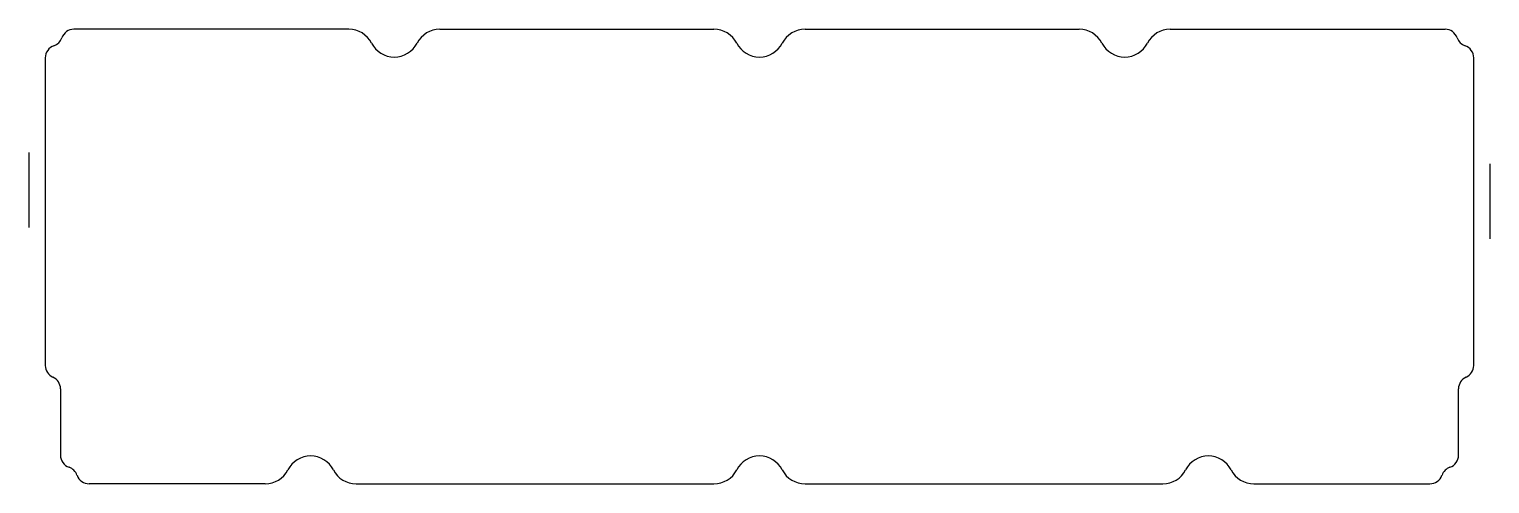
# Model space of a CAD drawing. Header units: millimetres. Extents: x -10 to 219, y -64 to 7.
import ezdxf

# ---------------------------------------------------------------- set-up
doc = ezdxf.new("R2010")
doc.units = ezdxf.units.MM

msp = doc.modelspace()

# ---------------------------------------------------------------- linework, layer by layer
at = {"color": 0}
for p, q in [((40.5, 7), (-2.52, 7)), ((-7, 2.52), (-7, -7.53)), ((-7, -7.53), (-7, -30.57)), ((-7, -30.57), (-7, -45.62)), ((-4.62, -49.28), (-4.62, -59.66)), ((41.65, -64.14), (97.65, -64.14))]:
    msp.add_line(p, q, dxfattribs=at)
for p, q in [((54.75, 7), (97.65, 7)), ((111.9, 7), (154.8, 7)), ((169.05, 7), (212.07, 7)), ((-9.52, -24.02), (-9.52, -12.29)), ((219.07, -14.08), (219.07, -25.81)), ((27.41, -64.14), (-0.14, -64.14)), ((111.9, -64.14), (167.9, -64.14)), ((182.15, -64.14), (209.69, -64.14))]:
    msp.add_line(p, q)
at = {"linetype": 'Continuous'}
for p, q in [((216.55, -7.53), (216.55, 2.52)), ((216.55, -30.57), (216.55, -7.53)), ((216.55, -45.62), (216.55, -30.57)), ((214.17, -59.66), (214.17, -49.28))]:
    msp.add_line(p, q, dxfattribs=at)
for centre, radius, start, end in [((-2.52, 5), 2, 90, 161.0022), ((40.5, 3), 4, 27.0854, 90), ((54.75, 3), 4, 90, 152.9146), ((97.65, 3), 4, 27.0854, 90), ((111.9, 3), 4, 90, 152.9146), ((154.8, 3), 4, 27.0854, 90), ((169.05, 3), 4, 90, 152.9146), ((212.07, 5), 2, 18.9978, 90), ((-6.31, 6.31), 2, 288.9978, 341.0022), ((47.62, 6.65), 4, 207.0854, 332.9146), ((104.77, 6.65), 4, 207.0854, 332.9146), ((161.93, 6.65), 4, 207.0854, 332.9146), ((215.86, 6.31), 2, 198.9978, 251.0022), ((-5, 2.52), 2, 108.9978, 180), ((214.55, 2.52), 2, 0, 71.0022), ((-2.62, -59.66), 2, 180, 251.0022), ((-3.93, -63.44), 2, 18.9978, 71.0022), ((34.53, -63.78), 4, 27.0854, 152.9146), ((104.77, -63.78), 4, 27.0854, 152.9146), ((175.02, -63.78), 4, 27.0854, 152.9146), ((213.48, -63.44), 2, 108.9978, 161.0022), ((212.17, -59.66), 2, 288.9978, 0), ((-0.14, -62.14), 2, 198.9978, 270), ((27.41, -60.14), 4, 270, 332.9146), ((41.65, -60.14), 4, 207.0854, 270), ((97.65, -60.14), 4, 270, 332.9146), ((111.9, -60.14), 4, 207.0854, 270), ((167.9, -60.14), 4, 270, 332.9146), ((182.15, -60.14), 4, 207.0854, 270), ((209.69, -62.14), 2, 270, 341.0022)]:
    msp.add_arc(centre, radius, start, end)
at = {"color": 0}
for centre, start, end in [((-5, -45.62), 180, 246.1208), ((-6.62, -49.28), 0, 66.1208)]:
    msp.add_arc(centre, 2, start, end, dxfattribs=at)
at = {"linetype": 'Continuous'}
for centre, start, end in [((214.55, -45.62), 293.8792, 360), ((216.17, -49.28), 113.8792, 180)]:
    msp.add_arc(centre, 2, start, end, dxfattribs=at)

doc.saveas('drawing.dxf')
